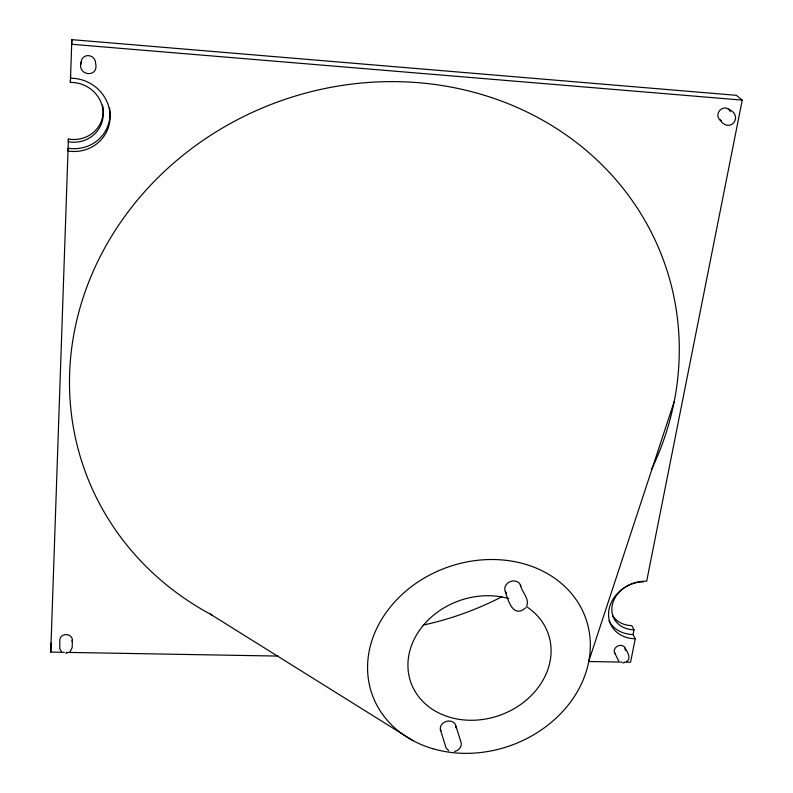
<?xml version="1.0" encoding="UTF-8"?>
<svg xmlns="http://www.w3.org/2000/svg" width="793" height="793" viewBox="0 0 793 793"><rect width="100%" height="100%" fill="white"/><g stroke="black" fill="none" stroke-linecap="round" stroke-linejoin="round"><path stroke-width="1.19" d="M72.322 639.981L72.203 647.574L70.131 651.618M81.114 62.141C76.772 76.039 99.155 78.319 95.606 63.321A7.365 7.018 35.7 0 0 87.686 55.589A7.365 7.018 35.7 0 0 81.292 64.005M64.352 652.332L50.752 652.094L68.426 139.023A30.986 29.391 28.6 0 0 102.584 105.191M68.426 139.023L68.327 141.749A31.125 29.529 28.3 0 0 103.239 114.648A31.125 29.529 28.3 0 0 70.369 82.452L71.846 39.65L736.281 95.319L742.248 100.116L646.682 581.15A33.365 27.567 -26.5 0 0 609.054 609.212A33.365 27.567 -26.5 0 0 635.233 638.771L630.574 662.244L624.388 662.135M50.752 652.094L51.079 643.034M71.846 39.65L71.677 44.279L742.248 100.116M70.369 82.452L70.458 79.984M70.597 75.761L70.508 78.229A38.153 36.181 27.9 0 1 110.088 117.681A38.153 36.181 27.9 0 1 68 151.017L68.099 148.232A37.985 36.022 28.3 0 0 109.969 115.401M635.233 638.771L633.052 634.529L633.994 629.811L631.823 625.618A27.586 22.858 -26.6 0 1 612.503 615.388M526.83 605.852C529.546 598.338 521.536 591.717 520.327 584.689M588.852 661.025L674.209 401.516M525.69 607.716C513.497 618.778 508.006 600.846 505.329 591.519M626.708 661.58C631.714 657.952 627.094 651.717 625.033 647.921M454.577 751.486C458.443 750.703 461.932 747.075 461.258 742.942L455.876 726.031M622.773 662.879L624.141 662.74M65.71 653.174L67.236 653.035M66.83 652.381L278.234 656.079M588.535 661.511L621.92 662.096M210.214 614.079L412.856 740.563M448.699 750.664L446.053 747.938L440.353 729.332M728.47 109.087C744.359 115.798 729.847 134.493 719.985 119.912M61.388 651.459L59.782 648.724L59.832 639.743A6.255 5.264 -1.7 0 1 67.088 634.648A6.255 5.264 -1.7 0 1 72.054 641.339M618.709 660.946L614.506 652.679M721.372 120.685A6.879 6.066 -50.5 0 1 720.014 110.108A6.879 6.066 -50.5 0 1 730.303 111.674M615.19 653.719A5.779 4.738 -25 0 1 618.54 645.69A5.779 4.738 -25 0 1 625.28 650.409M526.701 606.744A72.867 60.774 -19.8 0 1 509.146 711.331A72.867 60.774 -19.8 0 1 407.929 665.367A72.867 60.774 -19.8 0 1 508.799 598.606M501.949 596.723A290.486 265.645 -19.8 0 1 423.165 625.092M212.365 615.239A307.843 281.208 -19.8 0 1 109.246 240.071A307.843 281.208 -19.8 0 1 513.2 105.756A307.843 281.208 -19.8 0 1 651.677 469.159M633.994 629.811A27.696 22.918 -26.5 0 1 612.255 605.237A27.696 22.918 -26.5 0 1 643.46 581.933M633.052 634.529A33.237 27.497 -26.5 0 1 608.965 620.8M109.454 107.59A37.985 36.022 28.3 0 1 110.009 114.301M506.36 593.035A8.237 6.988 -22.3 0 1 509.84 581.765A8.237 6.988 -22.3 0 1 520.842 586.443M440.888 730.948A7.96 6.522 -17.8 0 1 447.064 721.214A7.96 6.522 -17.8 0 1 455.886 727.756M432.79 748.691A113.379 94.585 -19.8 0 0 589.814 636.036A113.379 94.585 -19.8 0 0 414.233 584.57A113.379 94.585 -19.8 0 0 432.79 748.691"/></g></svg>
